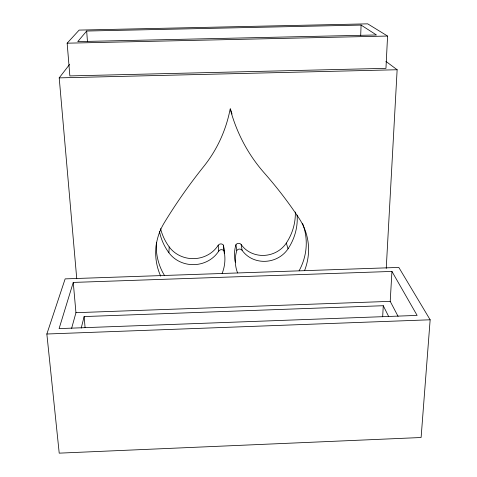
<?xml version="1.0" encoding="UTF-8"?>
<svg xmlns="http://www.w3.org/2000/svg" width="477" height="477" viewBox="0 0 477 477"><rect width="100%" height="100%" fill="white"/><g stroke="black" fill="none" stroke-linecap="round" stroke-linejoin="round"><path stroke-width="0.72" d="M360.69 35.501L361.095 25.084L86.677 31.035L77.745 41.606L376.448 34.97L361.095 25.084M387.574 36.049L385.953 68.342L69.857 75.915L67.15 43.186L79.146 30.093L367.689 23.85L387.574 36.049L67.15 43.186M169.198 246.919A29.049 27.052 -1.5 0 0 218.18 245.309A3.083 2.85 -6.1 0 1 223.409 245.142L224.053 250.926A3.136 2.892 -6.1 0 0 218.728 251.105A29.556 27.457 -1.6 0 1 168.894 252.756L169.198 246.919A58.617 54.998 -5.8 0 1 160.534 228.561M382.667 316.794L383.269 305.715L84.137 316.567L81.209 328.122M386.239 268.42L397.138 69.743L385.893 61.36M398.068 316.346L390.216 301.357L391.939 271.425L73.255 282.426L59.094 328.605L417.119 315.41L391.939 271.425M430.147 319.787L421.108 437.51L59.214 453.15L46.853 334.007L65.146 278.878L398.814 267.424L430.147 319.787L46.853 334.007M71.616 328.373L75.95 312.691L73.255 282.426M76.749 278.735L59.208 77.87L69.6 64.407M75.95 312.691L390.216 301.357M59.208 77.87L397.138 69.743M383.269 305.715L388.516 316.197M286.319 243.073L288.048 248.803A27.32 25.299 -13.2 0 1 242.113 250.33A3.13 2.892 -8.8 0 0 236.795 250.503L235.942 244.725A3.077 2.85 -8.8 0 1 241.165 244.558A26.849 24.929 -13.3 0 0 286.319 243.073A58.552 54.897 -9.5 0 0 295.329 212.021M241.165 244.558L242.113 250.33M218.18 245.309L218.728 251.105M84.137 316.567L85.085 327.639M86.677 31.035L87.446 41.416M304.576 270.56A65.665 60.531 -9.3 0 0 299.216 218.579A442.292 363.134 13.6 0 0 264.192 172.859A179.274 165.602 -49.9 0 1 230.188 108.875A143.971 136.959 37.5 0 1 203.739 166.479A513.681 405.849 -26.3 0 0 164.225 222.848A65.748 60.662 -6.1 0 0 160.707 276.147M223.409 245.142A44.892 41.368 0.2 0 1 224.256 253.329M235.292 262.147A39.8 36.532 -13.6 0 1 235.942 244.725M297.129 215.073A59.583 55.726 -9.4 0 1 288.048 248.803M237.576 272.904A40.491 37.057 -13.5 0 1 236.795 250.503M224.053 250.926A45.673 41.976 0 0 1 222.121 273.482M168.894 252.756A59.655 55.833 -5.9 0 1 159.437 231.238M232.025 114.027A175.56 162.46 -50.4 0 1 230.409 108.839M164.428 275.39A64.49 59.679 -6.1 0 1 156.426 242.238M302.507 223.26A64.413 59.553 -9.4 0 1 299.109 270.769"/></g></svg>
